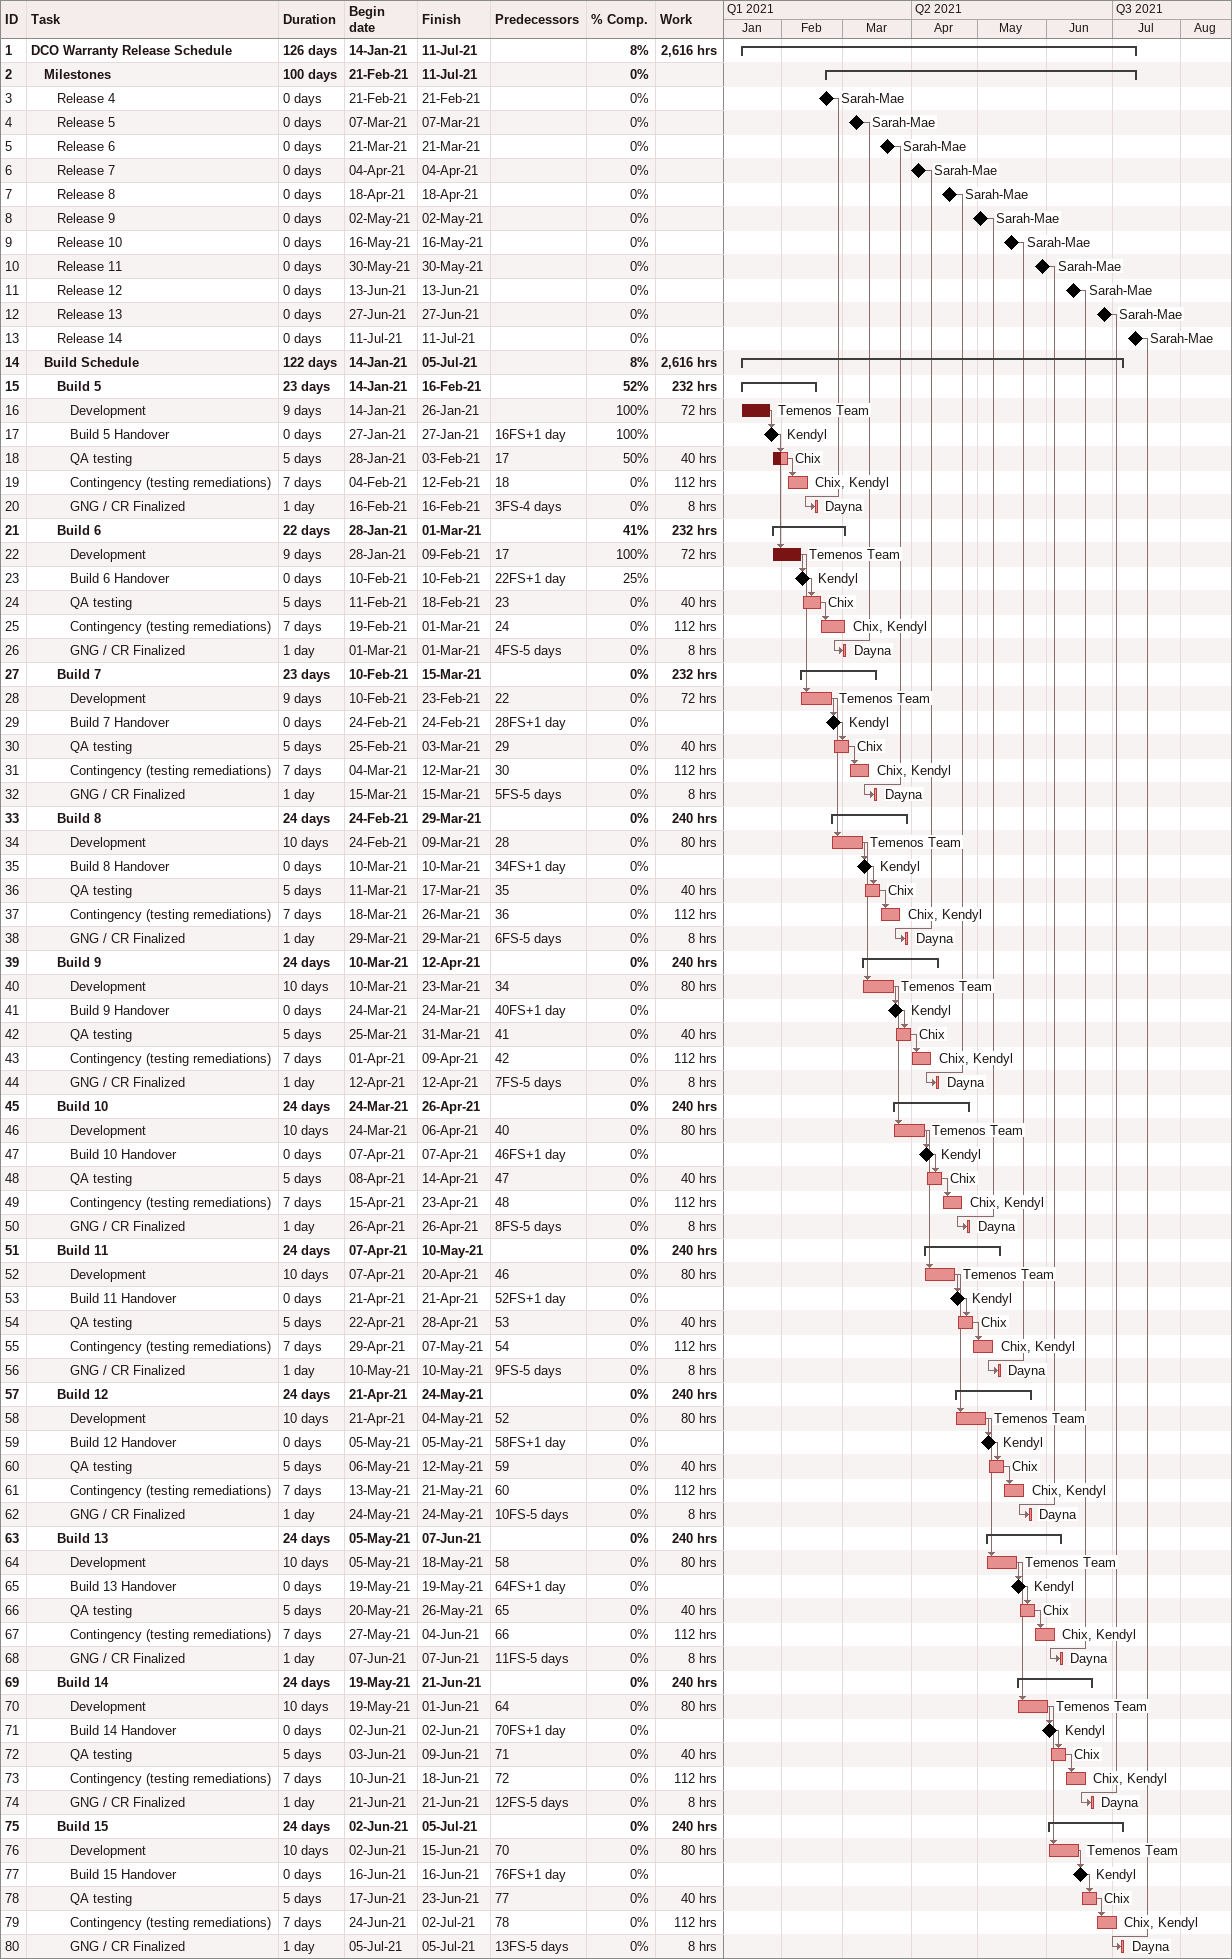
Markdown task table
| ID | Level | Task | Duration | Start | Finish | Predecessors | Resources | % complete | Work (h) |
|---|---|---|---|---|---|---|---|---|---|
| 1 | 1 | **DCO Warranty Release Schedule** | 126d | 2021-01-14 | 2021-07-11 |  |  | 8 | 2616 |
| 2 | 2 | **Milestones** | 100d | 2021-02-21 | 2021-07-11 |  |  | 0 |  |
| 3 | 3 | Release 4 | 0d | 2021-02-21 | 2021-02-21 |  | Sarah-Mae | 0 |  |
| 4 | 3 | Release 5 | 0d | 2021-03-07 | 2021-03-07 |  | Sarah-Mae | 0 |  |
| 5 | 3 | Release 6 | 0d | 2021-03-21 | 2021-03-21 |  | Sarah-Mae | 0 |  |
| 6 | 3 | Release 7 | 0d | 2021-04-04 | 2021-04-04 |  | Sarah-Mae | 0 |  |
| 7 | 3 | Release 8 | 0d | 2021-04-18 | 2021-04-18 |  | Sarah-Mae | 0 |  |
| 8 | 3 | Release 9 | 0d | 2021-05-02 | 2021-05-02 |  | Sarah-Mae | 0 |  |
| 9 | 3 | Release 10 | 0d | 2021-05-16 | 2021-05-16 |  | Sarah-Mae | 0 |  |
| 10 | 3 | Release 11 | 0d | 2021-05-30 | 2021-05-30 |  | Sarah-Mae | 0 |  |
| 11 | 3 | Release 12 | 0d | 2021-06-13 | 2021-06-13 |  | Sarah-Mae | 0 |  |
| 12 | 3 | Release 13 | 0d | 2021-06-27 | 2021-06-27 |  | Sarah-Mae | 0 |  |
| 13 | 3 | Release 14 | 0d | 2021-07-11 | 2021-07-11 |  | Sarah-Mae | 0 |  |
| 14 | 2 | **Build Schedule** | 122d | 2021-01-14 | 2021-07-05 |  |  | 8 | 2616 |
| 15 | 3 | **Build 5** | 23d | 2021-01-14 | 2021-02-16 |  |  | 52 | 232 |
| 16 | 4 | Development | 9d | 2021-01-14 | 2021-01-26 |  | Temenos Team | 100 | 72 |
| 17 | 4 | Build 5 Handover | 0d | 2021-01-27 | 2021-01-27 | 16FS+1d | Kendyl | 100 |  |
| 18 | 4 | QA testing | 5d | 2021-01-28 | 2021-02-03 | 17 | Chix | 50 | 40 |
| 19 | 4 | Contingency (testing remediations) | 7d | 2021-02-04 | 2021-02-12 | 18 | Chix, Kendyl | 0 | 112 |
| 20 | 4 | GNG / CR Finalized | 1d | 2021-02-16 | 2021-02-16 | 3FS-4d | Dayna | 0 | 8 |
| 21 | 3 | **Build 6** | 22d | 2021-01-28 | 2021-03-01 |  |  | 41 | 232 |
| 22 | 4 | Development | 9d | 2021-01-28 | 2021-02-09 | 17 | Temenos Team | 100 | 72 |
| 23 | 4 | Build 6 Handover | 0d | 2021-02-10 | 2021-02-10 | 22FS+1d | Kendyl | 25 |  |
| 24 | 4 | QA testing | 5d | 2021-02-11 | 2021-02-18 | 23 | Chix | 0 | 40 |
| 25 | 4 | Contingency (testing remediations) | 7d | 2021-02-19 | 2021-03-01 | 24 | Chix, Kendyl | 0 | 112 |
| 26 | 4 | GNG / CR Finalized | 1d | 2021-03-01 | 2021-03-01 | 4FS-5d | Dayna | 0 | 8 |
| 27 | 3 | **Build 7** | 23d | 2021-02-10 | 2021-03-15 |  |  | 0 | 232 |
| 28 | 4 | Development | 9d | 2021-02-10 | 2021-02-23 | 22 | Temenos Team | 0 | 72 |
| 29 | 4 | Build 7 Handover | 0d | 2021-02-24 | 2021-02-24 | 28FS+1d | Kendyl | 0 |  |
| 30 | 4 | QA testing | 5d | 2021-02-25 | 2021-03-03 | 29 | Chix | 0 | 40 |
| 31 | 4 | Contingency (testing remediations) | 7d | 2021-03-04 | 2021-03-12 | 30 | Chix, Kendyl | 0 | 112 |
| 32 | 4 | GNG / CR Finalized | 1d | 2021-03-15 | 2021-03-15 | 5FS-5d | Dayna | 0 | 8 |
| 33 | 3 | **Build 8** | 24d | 2021-02-24 | 2021-03-29 |  |  | 0 | 240 |
| 34 | 4 | Development | 10d | 2021-02-24 | 2021-03-09 | 28 | Temenos Team | 0 | 80 |
| 35 | 4 | Build 8 Handover | 0d | 2021-03-10 | 2021-03-10 | 34FS+1d | Kendyl | 0 |  |
| 36 | 4 | QA testing | 5d | 2021-03-11 | 2021-03-17 | 35 | Chix | 0 | 40 |
| 37 | 4 | Contingency (testing remediations) | 7d | 2021-03-18 | 2021-03-26 | 36 | Chix, Kendyl | 0 | 112 |
| 38 | 4 | GNG / CR Finalized | 1d | 2021-03-29 | 2021-03-29 | 6FS-5d | Dayna | 0 | 8 |
| 39 | 3 | **Build 9** | 24d | 2021-03-10 | 2021-04-12 |  |  | 0 | 240 |
| 40 | 4 | Development | 10d | 2021-03-10 | 2021-03-23 | 34 | Temenos Team | 0 | 80 |
| 41 | 4 | Build 9 Handover | 0d | 2021-03-24 | 2021-03-24 | 40FS+1d | Kendyl | 0 |  |
| 42 | 4 | QA testing | 5d | 2021-03-25 | 2021-03-31 | 41 | Chix | 0 | 40 |
| 43 | 4 | Contingency (testing remediations) | 7d | 2021-04-01 | 2021-04-09 | 42 | Chix, Kendyl | 0 | 112 |
| 44 | 4 | GNG / CR Finalized | 1d | 2021-04-12 | 2021-04-12 | 7FS-5d | Dayna | 0 | 8 |
| 45 | 3 | **Build 10** | 24d | 2021-03-24 | 2021-04-26 |  |  | 0 | 240 |
| 46 | 4 | Development | 10d | 2021-03-24 | 2021-04-06 | 40 | Temenos Team | 0 | 80 |
| 47 | 4 | Build 10 Handover | 0d | 2021-04-07 | 2021-04-07 | 46FS+1d | Kendyl | 0 |  |
| 48 | 4 | QA testing | 5d | 2021-04-08 | 2021-04-14 | 47 | Chix | 0 | 40 |
| 49 | 4 | Contingency (testing remediations) | 7d | 2021-04-15 | 2021-04-23 | 48 | Chix, Kendyl | 0 | 112 |
| 50 | 4 | GNG / CR Finalized | 1d | 2021-04-26 | 2021-04-26 | 8FS-5d | Dayna | 0 | 8 |
| 51 | 3 | **Build 11** | 24d | 2021-04-07 | 2021-05-10 |  |  | 0 | 240 |
| 52 | 4 | Development | 10d | 2021-04-07 | 2021-04-20 | 46 | Temenos Team | 0 | 80 |
| 53 | 4 | Build 11 Handover | 0d | 2021-04-21 | 2021-04-21 | 52FS+1d | Kendyl | 0 |  |
| 54 | 4 | QA testing | 5d | 2021-04-22 | 2021-04-28 | 53 | Chix | 0 | 40 |
| 55 | 4 | Contingency (testing remediations) | 7d | 2021-04-29 | 2021-05-07 | 54 | Chix, Kendyl | 0 | 112 |
| 56 | 4 | GNG / CR Finalized | 1d | 2021-05-10 | 2021-05-10 | 9FS-5d | Dayna | 0 | 8 |
| 57 | 3 | **Build 12** | 24d | 2021-04-21 | 2021-05-24 |  |  | 0 | 240 |
| 58 | 4 | Development | 10d | 2021-04-21 | 2021-05-04 | 52 | Temenos Team | 0 | 80 |
| 59 | 4 | Build 12 Handover | 0d | 2021-05-05 | 2021-05-05 | 58FS+1d | Kendyl | 0 |  |
| 60 | 4 | QA testing | 5d | 2021-05-06 | 2021-05-12 | 59 | Chix | 0 | 40 |
| 61 | 4 | Contingency (testing remediations) | 7d | 2021-05-13 | 2021-05-21 | 60 | Chix, Kendyl | 0 | 112 |
| 62 | 4 | GNG / CR Finalized | 1d | 2021-05-24 | 2021-05-24 | 10FS-5d | Dayna | 0 | 8 |
| 63 | 3 | **Build 13** | 24d | 2021-05-05 | 2021-06-07 |  |  | 0 | 240 |
| 64 | 4 | Development | 10d | 2021-05-05 | 2021-05-18 | 58 | Temenos Team | 0 | 80 |
| 65 | 4 | Build 13 Handover | 0d | 2021-05-19 | 2021-05-19 | 64FS+1d | Kendyl | 0 |  |
| 66 | 4 | QA testing | 5d | 2021-05-20 | 2021-05-26 | 65 | Chix | 0 | 40 |
| 67 | 4 | Contingency (testing remediations) | 7d | 2021-05-27 | 2021-06-04 | 66 | Chix, Kendyl | 0 | 112 |
| 68 | 4 | GNG / CR Finalized | 1d | 2021-06-07 | 2021-06-07 | 11FS-5d | Dayna | 0 | 8 |
| 69 | 3 | **Build 14** | 24d | 2021-05-19 | 2021-06-21 |  |  | 0 | 240 |
| 70 | 4 | Development | 10d | 2021-05-19 | 2021-06-01 | 64 | Temenos Team | 0 | 80 |
| 71 | 4 | Build 14 Handover | 0d | 2021-06-02 | 2021-06-02 | 70FS+1d | Kendyl | 0 |  |
| 72 | 4 | QA testing | 5d | 2021-06-03 | 2021-06-09 | 71 | Chix | 0 | 40 |
| 73 | 4 | Contingency (testing remediations) | 7d | 2021-06-10 | 2021-06-18 | 72 | Chix, Kendyl | 0 | 112 |
| 74 | 4 | GNG / CR Finalized | 1d | 2021-06-21 | 2021-06-21 | 12FS-5d | Dayna | 0 | 8 |
| 75 | 3 | **Build 15** | 24d | 2021-06-02 | 2021-07-05 |  |  | 0 | 240 |
| 76 | 4 | Development | 10d | 2021-06-02 | 2021-06-15 | 70 | Temenos Team | 0 | 80 |
| 77 | 4 | Build 15 Handover | 0d | 2021-06-16 | 2021-06-16 | 76FS+1d | Kendyl | 0 |  |
| 78 | 4 | QA testing | 5d | 2021-06-17 | 2021-06-23 | 77 | Chix | 0 | 40 |
| 79 | 4 | Contingency (testing remediations) | 7d | 2021-06-24 | 2021-07-02 | 78 | Chix, Kendyl | 0 | 112 |
| 80 | 4 | GNG / CR Finalized | 1d | 2021-07-05 | 2021-07-05 | 13FS-5d | Dayna | 0 | 8 |
